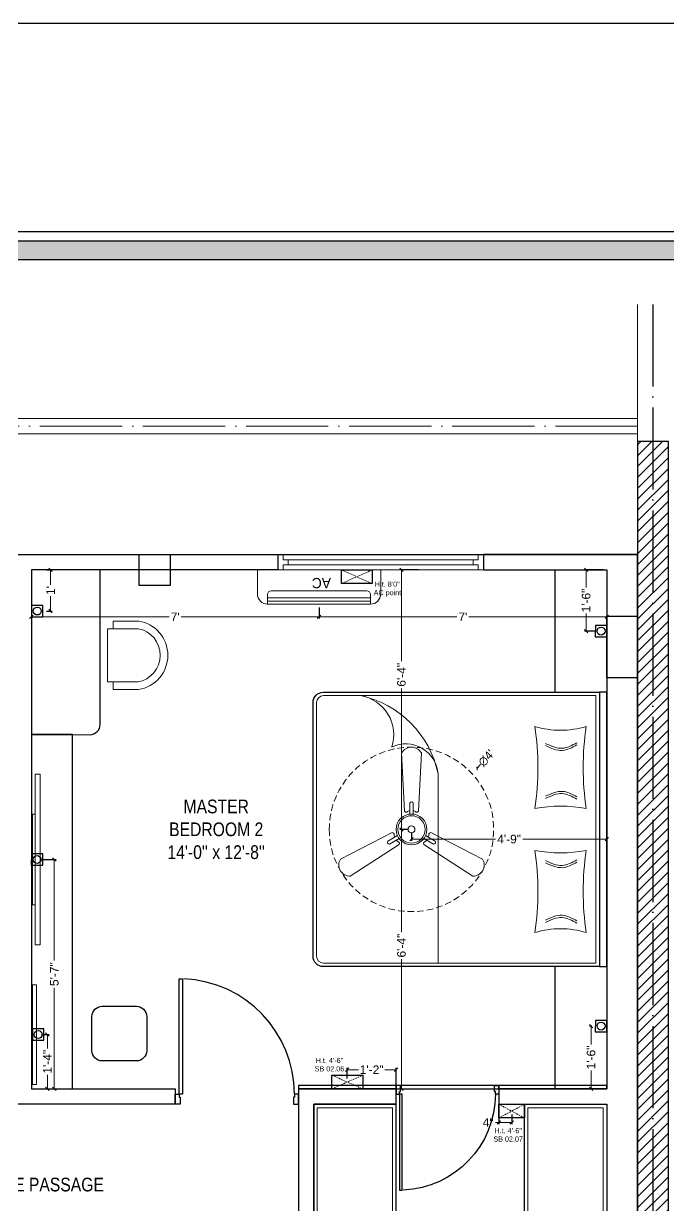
# Model space of a CAD drawing. Header units: millimetres. Extents: x 56222 to 3066687, y -650199 to -121287.
# Drawn here: x 149622.3 to 149810.6, y -179726.5 to -179381.5 of the extents above; entities that cross this region are included whole.
import ezdxf

# ---------------------------------------------------------------- set-up
doc = ezdxf.new("R2010")
doc.units = ezdxf.units.MM
doc.header["$MEASUREMENT"] = 0
doc.header["$PDMODE"] = 35
for name, pattern in [('ACAD_ISO02W100', [15, 12, -3]), ('ACAD_ISO04W100', [30, 24, -3, 0, -3]), ('DASHED', [0.75, 0.5, -0.25]), ('DASHED2', [0.375, 0.25, -0.125])]:
    doc.linetypes.add(name, pattern=pattern)
doc.layers.get('Defpoints').update_dxf_attribs({"color": 220})
doc.layers.add('AR DOOR', color=40, linetype='Continuous')
doc.layers.add('AR ELE-5', color=134, linetype='Continuous')
for name, color, linetype, lineweight in [('COLUMN', 1, 'Continuous', 30), ('dim05', 1, 'Continuous', 13), ('el', 7, 'Continuous', 20), ('ELEC-wires', 1, 'DASHED2', 13), ('Electrical', 84, 'Continuous', 30), ('ELEVATION ( SPIRAL STAIR )', 250, 'Continuous', 9), ('FIRST FLOOR ( TEXT )', 7, 'Continuous', 9), ('FURNITURE', 32, 'Continuous', 9), ('GROUND FLOOR', 7, 'Continuous', 9), ('GROUND FLOOR  ( HATCH )', 251, 'Continuous', 9), ('NAME PLATE', 7, 'Continuous', 25), ('SECOND FLOOR', 7, 'Continuous', 9), ('SECOND FLOOR  ( PLINE )', 251, 'Continuous', 30), ('SECOND FLOOR ( PLine )', 7, 'Continuous', 30), ('Text', 7, 'Continuous', 15), ('wall', 7, 'Continuous', 30), ('X_PLOT', 1, 'Continuous', 9), ('XX~SLAB ( BEAM )~ ( DIM )', 7, 'Continuous', 9), ('XX~STR BEAM', 5, 'ACAD_ISO02W100', 9)]:
    doc.layers.add(name, color=color, linetype=linetype, lineweight=lineweight)
doc.layers.add('XX~SLAB ( PLINE )', color=251, linetype='Continuous', plot=False)
doc.styles.add('Arial', font='arial.ttf')
doc.styles.add('century g', font='GOTHIC.TTF')
doc.styles.add('KATHA', font='swissc.ttf')
doc.styles.get("Standard").update_dxf_attribs({"font": 'arial.ttf', "height": 6})
doc.styles.add('TEXT', font='eurr____.ttf')
doc.dimstyles.new('Archana', dxfattribs={"dimtxt": 2, "dimasz": 0.75, "dimexe": 0.5, "dimexo": 0.5, "dimgap": 0, "dimtad": 0, "dimzin": 0, "dimdsep": 46, "dimlunit": 4, "dimtxsty": 'century g', "dimblk": 'OBLIQUE', "dimcen": 0, "dimdle": 1, "dimclrd": 256, "dimclre": 256, "dimclrt": 256, "dimadec": 0, "dimazin": 0, "dimtfac": 1, "dimtofl": 0, "dimtmove": 1, "dimatfit": 3, "dimfxl": 1, "dimfxlon": 1, "dimtolj": 1, "dimtzin": 0, "dimlwd": -1, "dimlwe": -1, "dimarcsym": 0})
doc.dimstyles.new('ISO-25', dxfattribs={"dimtxt": 2.5, "dimasz": 1, "dimexe": 0.5, "dimexo": 1, "dimtad": 0, "dimdec": 1, "dimlunit": 4, "dimtxsty": 'Standard', "dimblk": 'OBLIQUE', "dimcen": 2.5, "dimclrd": 1, "dimclre": 1, "dimclrt": 5, "dimadec": 0, "dimazin": 0, "dimtfac": 1, "dimtdec": 1, "dimtmove": 0, "dimatfit": 3, "dimfxl": 1, "dimlwd": -1, "dimarcsym": 0})

# ---------------------------------------------------------------- blocks, each defined once
blk = doc.blocks.new('LAYOUT FILE')
at = {"layer": 'NAME PLATE', "true_color": 0xd39e00}
h = blk.add_hatch(color=42, dxfattribs=at)
h.paths.add_polyline_path([(3346889.83, -513806.18), (3346889.83, -514260.7), (3347535.56, -514260.7), (3347535.56, -513806.18)])
h.paths.add_polyline_path([(3346894.36, -513810.71), (3347531.03, -513810.71), (3347531.03, -514256.17), (3346894.36, -514256.17)], flags=16)
at = {"layer": 'NAME PLATE', "color": 42, "true_color": 0xd39e00}
for points in [[(3346887.56, -513803.91), (3347537.83, -513803.91), (3347537.83, -514262.96), (3346887.56, -514262.96)], [(3346889.83, -513806.18), (3347535.56, -513806.18), (3347535.56, -514260.7), (3346889.83, -514260.7)], [(3346894.36, -513810.71), (3347531.03, -513810.71), (3347531.03, -514256.17), (3346894.36, -514256.17)]]:
    blk.add_lwpolyline(points, close=True, dxfattribs=at)
blk = doc.blocks.new('*U256')
for points in [[(-1160, 0), (-1120, 0), (-1120, 30), (-1110, 30), (-1110, 100), (-1160, 100)], [(0, 0), (0, -1120), (-30, -1120), (-30, 0)], [(40, 0), (0, 0), (0, 30), (-10, 30), (-10, 100), (40, 100)]]:
    blk.add_lwpolyline(points, close=True)
at = {"layer": 'AR ELE-5', "linetype": 'ByBlock', "ltscale": 15}
blk.add_arc((2, 1), 1122, 180.0347, 267.627, dxfattribs=at)
blk = doc.blocks.new('*U500')
for points in [[(-1160, 0), (-1120, 0), (-1120, 30), (-1110, 30), (-1110, 100), (-1160, 100)], [(0, 0), (0, -1120), (-30, -1120), (-30, 0)], [(40, 0), (0, 0), (0, 30), (-10, 30), (-10, 100), (40, 100)]]:
    blk.add_lwpolyline(points, close=True)
at = {"layer": 'AR ELE-5', "linetype": 'ByBlock', "ltscale": 15}
blk.add_arc((2, 1), 1122, 180.0347, 267.627, dxfattribs=at)
blk = doc.blocks.new('_Oblique')
at = {"layer": 'wall', "color": 0, "lineweight": -2}
blk.add_line((-0.5, -0.5), (0.5, 0.5), dxfattribs=at)
blk = doc.blocks.new('*D1122')
at = {"layer": 'Defpoints', "color": 0, "lineweight": 30, "transparency": 16777216}
for p in [(149788.02, -179674.18), (149789.27, -179674.18), (149777.54, -179692.51)]:
    blk.add_point(p, dxfattribs=at)
at = {"layer": 'dim05', "color": 1, "linetype": 'Continuous', "lineweight": -2, "transparency": 16777216}
for p, q in [((149788.27, -179674.18), (149787.52, -179674.18)), ((149778.54, -179692.51), (149788.52, -179692.51))]:
    blk.add_line(p, q, dxfattribs=at)
at = {"layer": 'dim05', "color": 1, "linetype": 'Continuous', "transparency": 16777216}
for p, q in [((149788.02, -179674.18), (149788.02, -179679.52)), ((149788.02, -179692.51), (149788.02, -179687.18))]:
    blk.add_line(p, q, dxfattribs=at)
at = {"layer": 'dim05', "color": 1, "transparency": 16777216}
for p, rotation in [((149788.02, -179674.18), 90), ((149788.02, -179692.51), 270)]:
    blk.add_blockref('_Oblique', p, dxfattribs=dict(at, rotation=rotation))
at = {"layer": 'dim05', "color": 5, "lineweight": 25, "transparency": 16777216, "insert": (149788.02, -179683.35), "char_height": 2.5, "attachment_point": 5, "rotation": 90, "style": 'Arial'}
blk.add_mtext('1\'-6"', dxfattribs=at)
blk = doc.blocks.new('fan')
at = {"layer": 'Electrical', "lineweight": 15, "ltscale": 20}
for p, q in [((3300835.29, -509900.78), (3300836.47, -509923.43)), ((3300841.81, -509923.43), (3300842.99, -509900.78)), ((3300838.47, -509924.57), (3300838.47, -509920.25)), ((3300839.81, -509920.28), (3300839.81, -509924.57)), ((3300831.66, -509931.77), (3300811.45, -509942.07)), ((3300829.93, -509935.08), (3300833.64, -509932.93)), ((3300844.64, -509932.93), (3300848.38, -509935.09)), ((3300866.83, -509942.07), (3300846.62, -509931.77)), ((3300815.3, -509948.74), (3300834.33, -509936.39)), ((3300834.31, -509934.09), (3300830.57, -509936.25)), ((3300843.95, -509936.39), (3300862.98, -509948.74)), ((3300847.68, -509936.23), (3300843.97, -509934.09))]:
    blk.add_line(p, q, dxfattribs=at)
at = {"layer": 'Electrical', "linetype": 'DASHED', "lineweight": 15, "ltscale": 5}
blk.add_circle((3300839.14, -509930.53), 32, dxfattribs=at)
at = {"layer": 'Electrical', "lineweight": 15, "ltscale": 20}
for centre, major_axis, start_param, end_param in [((3300839.14, -509902.94), (3.12, 3.12), -0.272136, 1.842967), ((3300839.13, -509920.5), (0.501, 0.501), -0.465536, 1.983618), ((3300839.14, -509930.53), (4.24, -4.24), 3.14161, 9.424795), ((3300837.1, -509923.08), (0.51, 0.51), 2.863014, 4.257784), ((3300839.14, -509926.42), (2.27, -2.27), 2.565057, 2.951308), ((3300839.14, -509926.42), (2.27, 2.27), 0.19032, 0.57657), ((3300841.18, -509923.08), (0.51, -0.51), 5.167028, 6.561799), ((3300839.14, -509930.53), (3.77, -3.77), 1.749190548672175e-05, 6.283202799085073), ((3300839.14, -509930.53), (0.943, 0.943), 1.570814, 7.853999), ((3300831.67, -509932.49), (0.51, -0.51), 0.978238, 2.373008), ((3300835.59, -509932.58), (2.27, -2.27), 3.855511, 4.241762), ((3300842.69, -509932.58), (2.27, 2.27), 5.183051, 5.569301), ((3300846.61, -509932.49), (0.51, -0.51), 2.339416, 3.734186), ((3300830.46, -509935.55), (0.501, -0.501), 3.199655, 5.648809), ((3300835.59, -509932.58), (2.27, -2.27), 4.659452, 5.045703), ((3300833.71, -509936.02), (0.51, 0.51), -1.325776, 0.068994), ((3300844.57, -509936.02), (0.51, -0.51), 3.072633, 4.467404), ((3300842.69, -509932.58), (2.27, 2.27), 4.37911, 4.765361), ((3300847.83, -509935.54), (0.501, 0.501), 3.723254, 6.172408), ((3300815.25, -509944.32), (3.12, -3.12), 3.393055, 5.508159), ((3300863.03, -509944.32), (3.12, -3.12), 5.48745, 7.602554)]:
    blk.add_ellipse(centre, major_axis=major_axis, ratio=1, start_param=start_param, end_param=end_param, dxfattribs=at)
blk = doc.blocks.new('*D1140')
at = {"layer": 'Defpoints', "color": 0, "lineweight": 30, "transparency": 16777216}
for p in [(149754.7, -179598.98), (149722.48, -179634.55)]:
    blk.add_point(p, dxfattribs=at)
at = {"layer": 'dim05', "transparency": 16777216}
blk.add_line((149755.71, -179597.86), (149754.7, -179598.98), dxfattribs=at)
at = {"layer": 'dim05', "transparency": 16777216, "xscale": 0.75, "yscale": 0.75, "zscale": 0.75, "rotation": 227.8301719994736}
blk.add_blockref('_Oblique', (149754.7, -179598.98), dxfattribs=at)
at = {"layer": 'dim05', "color": 5, "lineweight": 25, "transparency": 16777216, "insert": (149757.46, -179595.93), "char_height": 2.5, "attachment_point": 5, "rotation": 47.8302, "style": 'century g'}
blk.add_mtext("\\A1;∅4'", dxfattribs=at)
blk = doc.blocks.new('*D1143')
at = {"layer": 'Defpoints', "color": 0, "lineweight": 30, "transparency": 16777216}
for p in [(149735.59, -179616.76, -0.13), (149792.59, -179616.76, -0.13), (149792.59, -179619.6)]:
    blk.add_point(p, dxfattribs=at)
at = {"layer": 'dim05', "color": 1, "linetype": 'Continuous', "lineweight": -2, "transparency": 16777216}
for p, q in [((149735.59, -179617.76), (149735.59, -179620.1)), ((149792.59, -179617.76), (149792.59, -179620.1))]:
    blk.add_line(p, q, dxfattribs=at)
at = {"layer": 'dim05', "color": 1, "linetype": 'Continuous', "transparency": 16777216}
for p, q in [((149735.59, -179619.6), (149760.09, -179619.6)), ((149792.59, -179619.6), (149768.09, -179619.6))]:
    blk.add_line(p, q, dxfattribs=at)
at = {"layer": 'dim05', "color": 1, "transparency": 16777216, "rotation": 180}
blk.add_blockref('_Oblique', (149735.59, -179619.6), dxfattribs=at)
at = {"layer": 'dim05', "color": 1, "transparency": 16777216}
blk.add_blockref('_Oblique', (149792.59, -179619.6), dxfattribs=at)
at = {"layer": 'dim05', "color": 5, "lineweight": 25, "transparency": 16777216, "insert": (149764.09, -179619.6), "char_height": 2.5, "attachment_point": 5, "style": 'Arial'}
blk.add_mtext('4\'-9"', dxfattribs=at)
blk = doc.blocks.new('*D1175')
at = {"layer": 'Defpoints', "color": 0, "lineweight": 30, "transparency": 16777216}
for p in [(149626.58, -179676.66, -0.13), (149626.58, -179692.51, -0.13), (149629.26, -179692.51)]:
    blk.add_point(p, dxfattribs=at)
at = {"layer": 'dim05', "color": 1, "linetype": 'Continuous', "lineweight": -2, "transparency": 16777216}
for p, q in [((149627.58, -179676.66), (149629.76, -179676.66)), ((149627.58, -179692.51), (149629.76, -179692.51))]:
    blk.add_line(p, q, dxfattribs=at)
at = {"layer": 'dim05', "color": 1, "linetype": 'Continuous', "transparency": 16777216}
for p, q in [((149629.26, -179676.66), (149629.26, -179680.76)), ((149629.26, -179692.51), (149629.26, -179688.42))]:
    blk.add_line(p, q, dxfattribs=at)
at = {"layer": 'dim05', "color": 1, "transparency": 16777216}
for p, rotation in [((149629.26, -179676.66), 90), ((149629.26, -179692.51), 270)]:
    blk.add_blockref('_Oblique', p, dxfattribs=dict(at, rotation=rotation))
at = {"layer": 'dim05', "color": 5, "lineweight": 25, "transparency": 16777216, "insert": (149629.26, -179684.59), "char_height": 2.5, "attachment_point": 5, "rotation": 90, "style": 'Arial'}
blk.add_mtext('1\'-4"', dxfattribs=at)
blk = doc.blocks.new('*D1176')
at = {"layer": 'Defpoints', "color": 0, "lineweight": 30, "transparency": 16777216}
for p in [(149626.25, -179625.55, -0.13), (149627.58, -179692.51), (149631.29, -179692.51)]:
    blk.add_point(p, dxfattribs=at)
at = {"layer": 'dim05', "color": 1, "linetype": 'Continuous', "lineweight": -2, "transparency": 16777216}
for p, q in [((149627.25, -179625.55), (149631.79, -179625.55)), ((149628.58, -179692.51), (149631.79, -179692.51))]:
    blk.add_line(p, q, dxfattribs=at)
at = {"layer": 'dim05', "color": 1, "linetype": 'Continuous', "transparency": 16777216}
for p, q in [((149631.29, -179625.55), (149631.29, -179655.08)), ((149631.29, -179692.51), (149631.29, -179662.98))]:
    blk.add_line(p, q, dxfattribs=at)
at = {"layer": 'dim05', "color": 1, "transparency": 16777216}
for p, rotation in [((149631.29, -179625.55), 90), ((149631.29, -179692.51), 270)]:
    blk.add_blockref('_Oblique', p, dxfattribs=dict(at, rotation=rotation))
at = {"layer": 'dim05', "color": 5, "lineweight": 25, "transparency": 16777216, "insert": (149631.29, -179659.03), "char_height": 2.5, "attachment_point": 5, "rotation": 90, "style": 'Arial'}
blk.add_mtext('5\'-7"', dxfattribs=at)
blk = doc.blocks.new('*D1177')
at = {"layer": 'Defpoints', "color": 0, "lineweight": 30, "transparency": 16777216}
for p in [(149627.97, -179541.01, -0.13), (149630.2, -179541.01), (149627.97, -179553.01, -0.13)]:
    blk.add_point(p, dxfattribs=at)
at = {"layer": 'dim05', "color": 1, "linetype": 'Continuous', "lineweight": -2, "transparency": 16777216}
for p, q in [((149628.97, -179541.01), (149630.7, -179541.01)), ((149628.97, -179553.01), (149630.7, -179553.01))]:
    blk.add_line(p, q, dxfattribs=at)
at = {"layer": 'dim05', "color": 1, "linetype": 'Continuous', "transparency": 16777216}
for p, q in [((149630.2, -179541.01), (149630.2, -179545.35)), ((149630.2, -179553.01), (149630.2, -179548.67))]:
    blk.add_line(p, q, dxfattribs=at)
at = {"layer": 'dim05', "color": 1, "transparency": 16777216}
for p, rotation in [((149630.2, -179541.01), 90), ((149630.2, -179553.01), 270)]:
    blk.add_blockref('_Oblique', p, dxfattribs=dict(at, rotation=rotation))
at = {"layer": 'dim05', "color": 5, "lineweight": 25, "transparency": 16777216, "insert": (149630.2, -179547.01), "char_height": 2.5, "attachment_point": 5, "rotation": 90, "style": 'Arial'}
blk.add_mtext("1'", dxfattribs=at)
blk = doc.blocks.new('*D1178')
at = {"layer": 'Defpoints', "color": 0, "lineweight": 30, "transparency": 16777216}
for p in [(149732.65, -179616.76), (149735.59, -179616.76, -0.13), (149731.09, -179692.51, -0.13)]:
    blk.add_point(p, dxfattribs=at)
at = {"layer": 'dim05', "color": 1, "linetype": 'Continuous', "lineweight": -2, "transparency": 16777216}
for p, q in [((149734.59, -179616.76), (149732.15, -179616.76)), ((149732.09, -179692.51), (149733.15, -179692.51))]:
    blk.add_line(p, q, dxfattribs=at)
at = {"layer": 'dim05', "color": 1, "linetype": 'Continuous', "transparency": 16777216}
for p, q in [((149732.65, -179616.76), (149732.65, -179646.73)), ((149732.65, -179692.51), (149732.65, -179654.64))]:
    blk.add_line(p, q, dxfattribs=at)
at = {"layer": 'dim05', "color": 1, "transparency": 16777216}
for p, rotation in [((149732.65, -179616.76), 90), ((149732.65, -179692.51), 270)]:
    blk.add_blockref('_Oblique', p, dxfattribs=dict(at, rotation=rotation))
at = {"layer": 'dim05', "color": 5, "lineweight": 25, "transparency": 16777216, "insert": (149732.65, -179650.68), "char_height": 2.5, "attachment_point": 5, "rotation": 90, "style": 'Arial'}
blk.add_mtext('6\'-4"', dxfattribs=at)
blk = doc.blocks.new('*D1179')
at = {"layer": 'Defpoints', "color": 0, "lineweight": 30, "transparency": 16777216}
for p in [(149732.65, -179541.01), (149738.59, -179541.01, -0.13), (149735.59, -179616.76, -0.13)]:
    blk.add_point(p, dxfattribs=at)
at = {"layer": 'dim05', "color": 1, "linetype": 'Continuous', "lineweight": -2, "transparency": 16777216}
for p, q in [((149737.59, -179541.01), (149732.15, -179541.01)), ((149734.59, -179616.76), (149732.15, -179616.76))]:
    blk.add_line(p, q, dxfattribs=at)
at = {"layer": 'dim05', "color": 1, "linetype": 'Continuous', "transparency": 16777216}
for p, q in [((149732.65, -179541.01), (149732.65, -179567.67)), ((149732.65, -179616.76), (149732.65, -179575.58))]:
    blk.add_line(p, q, dxfattribs=at)
at = {"layer": 'dim05', "color": 1, "transparency": 16777216}
for p, rotation in [((149732.65, -179541.01), 90), ((149732.65, -179616.76), 270)]:
    blk.add_blockref('_Oblique', p, dxfattribs=dict(at, rotation=rotation))
at = {"layer": 'dim05', "color": 5, "lineweight": 25, "transparency": 16777216, "insert": (149732.65, -179571.62), "char_height": 2.5, "attachment_point": 5, "rotation": 90, "style": 'Arial'}
blk.add_mtext('6\'-4"', dxfattribs=at)
blk = doc.blocks.new('6616')
at = {"color": 242, "linetype": 'DASHED', "true_color": 0xcd2027}
for p, q in [((386784.79, -36915.77), (386775.78, -36911.78)), ((386784.79, -36911.78), (386775.78, -36915.77))]:
    blk.add_line(p, q, dxfattribs=at)
at = {"layer": 'ELEC-wires', "color": 5, "linetype": 'ByBlock', "lineweight": 30, "ltscale": 4}
blk.add_lwpolyline([(386775.78, -36911.78), (386784.79, -36911.78), (386784.79, -36915.77), (386775.78, -36915.77)], close=True, dxfattribs=at)
blk = doc.blocks.new('*D1186')
at = {"layer": 'Defpoints', "color": 0, "lineweight": 30, "transparency": 16777216}
for p in [(149731.09, -179686.91), (149716.84, -179690.52, -0.13), (149731.09, -179692.51, -0.13)]:
    blk.add_point(p, dxfattribs=at)
at = {"layer": 'dim05', "color": 1, "linetype": 'Continuous', "lineweight": -2, "transparency": 16777216}
for p, q in [((149716.84, -179689.52), (149716.84, -179686.41)), ((149731.09, -179691.51), (149731.09, -179686.41))]:
    blk.add_line(p, q, dxfattribs=at)
at = {"layer": 'dim05', "color": 1, "linetype": 'Continuous', "transparency": 16777216}
for p, q in [((149716.84, -179686.91), (149720.13, -179686.91)), ((149731.09, -179686.91), (149727.79, -179686.91))]:
    blk.add_line(p, q, dxfattribs=at)
at = {"layer": 'dim05', "color": 1, "transparency": 16777216, "rotation": 180}
blk.add_blockref('_Oblique', (149716.84, -179686.91), dxfattribs=at)
at = {"layer": 'dim05', "color": 1, "transparency": 16777216}
blk.add_blockref('_Oblique', (149731.09, -179686.91), dxfattribs=at)
at = {"layer": 'dim05', "color": 5, "lineweight": 25, "transparency": 16777216, "insert": (149723.96, -179686.91), "char_height": 2.5, "attachment_point": 5, "style": 'Arial'}
blk.add_mtext('1\'-2"', dxfattribs=at)
blk = doc.blocks.new('*D1187')
at = {"layer": 'Defpoints', "color": 0, "lineweight": 30, "transparency": 16777216}
for p in [(149786.59, -179541.01), (149792.59, -179541.01, -0.13), (149790.93, -179558.86, -0.13)]:
    blk.add_point(p, dxfattribs=at)
at = {"layer": 'dim05', "color": 1, "linetype": 'Continuous', "lineweight": -2, "transparency": 16777216}
for p, q in [((149791.59, -179541.01), (149786.09, -179541.01)), ((149789.93, -179558.86), (149786.09, -179558.86))]:
    blk.add_line(p, q, dxfattribs=at)
at = {"layer": 'dim05', "color": 1, "linetype": 'Continuous', "transparency": 16777216}
for p, q in [((149786.59, -179541.01), (149786.59, -179546.11)), ((149786.59, -179558.86), (149786.59, -179553.77))]:
    blk.add_line(p, q, dxfattribs=at)
at = {"layer": 'dim05', "color": 1, "transparency": 16777216}
for p, rotation in [((149786.59, -179541.01), 90), ((149786.59, -179558.86), 270)]:
    blk.add_blockref('_Oblique', p, dxfattribs=dict(at, rotation=rotation))
at = {"layer": 'dim05', "color": 5, "lineweight": 25, "transparency": 16777216, "insert": (149786.59, -179549.94), "char_height": 2.5, "attachment_point": 5, "rotation": 90, "style": 'Arial'}
blk.add_mtext('1\'-6"', dxfattribs=at)
blk = doc.blocks.new('*D1190')
at = {"layer": 'Defpoints', "color": 0, "lineweight": 30, "transparency": 16777216}
for p in [(149761.09, -179696.06, -0.13), (149764.84, -179699.01, -0.13), (149761.09, -179702.32)]:
    blk.add_point(p, dxfattribs=at)
at = {"layer": 'dim05', "color": 1, "linetype": 'Continuous', "lineweight": -2, "transparency": 16777216}
for p, q in [((149761.09, -179697.06), (149761.09, -179702.82)), ((149764.84, -179700.01), (149764.84, -179702.82))]:
    blk.add_line(p, q, dxfattribs=at)
at = {"layer": 'dim05', "color": 1, "linetype": 'Continuous', "transparency": 16777216}
for p, q in [((149761.09, -179702.32), (149760.09, -179702.32)), ((149764.84, -179702.32), (149761.09, -179702.32))]:
    blk.add_line(p, q, dxfattribs=at)
at = {"layer": 'dim05', "color": 1, "transparency": 16777216, "rotation": 180}
blk.add_blockref('_Oblique', (149761.09, -179702.32), dxfattribs=at)
at = {"layer": 'dim05', "color": 1, "transparency": 16777216}
blk.add_blockref('_Oblique', (149764.84, -179702.32), dxfattribs=at)
at = {"layer": 'dim05', "color": 5, "lineweight": 25, "transparency": 16777216, "insert": (149757.98, -179702.32), "char_height": 2.5, "attachment_point": 5, "style": 'Arial'}
blk.add_mtext('4"', dxfattribs=at)
blk = doc.blocks.new('ac paln')
at = {"layer": 'Electrical', "lineweight": 15}
for p, q in [((389238.69, -37646.36), (389238.69, -37610.34)), ((389238.69, -37610.34), (389245.67, -37610.34)), ((389245.81, -37613.35), (389248.68, -37613.35)), ((389246.82, -37643.35), (389246.82, -37613.35)), ((389247.82, -37643.35), (389247.82, -37613.35)), ((389248.68, -37613.35), (389248.68, -37643.35)), ((389248.68, -37643.35), (389248.68, -37613.35)), ((389244.81, -37642.35), (389244.81, -37614.35)), ((389245.81, -37643.35), (389248.68, -37643.35)), ((389248.68, -37643.35), (389248.68, -37643.35)), ((389245.67, -37646.36), (389238.69, -37646.36))]:
    blk.add_line(p, q, dxfattribs=at)
for centre, start, end in [((389245.67, -37613.35), 0, 90), ((389245.67, -37643.35), 270, 0)]:
    blk.add_arc(centre, 3.01, start, end, dxfattribs=at)
at = {"layer": 'Electrical', "lineweight": 15, "extrusion": (0, 0, -1)}
for centre, start_param, end_param in [((389245.81, -37614.35), -0.785398, 0.785398), ((389245.81, -37642.35), 3.926991, 5.497787)]:
    blk.add_ellipse(centre, major_axis=(-0.71, 0.71), ratio=1, start_param=start_param, end_param=end_param, dxfattribs=at)
at = {"layer": 'Text', "style": 'TEXT'}
blk.add_text('AC', height=3, rotation=270, dxfattribs=at).set_placement((389241.02, -37624.87))
blk = doc.blocks.new('*D1197')
at = {"layer": 'Defpoints', "color": 0, "lineweight": 30, "transparency": 16777216}
for p in [(149624.59, -179550.14, -0.13), (149708.59, -179551.01, -0.13), (149708.59, -179554.69)]:
    blk.add_point(p, dxfattribs=at)
at = {"layer": 'dim05', "color": 1, "linetype": 'Continuous', "lineweight": -2, "transparency": 16777216}
for p, q in [((149624.59, -179551.14), (149624.59, -179555.19)), ((149708.59, -179552.01), (149708.59, -179555.19))]:
    blk.add_line(p, q, dxfattribs=at)
at = {"layer": 'dim05', "color": 1, "linetype": 'Continuous', "transparency": 16777216}
for p, q in [((149624.59, -179554.69), (149664.82, -179554.69)), ((149708.59, -179554.69), (149668.35, -179554.69))]:
    blk.add_line(p, q, dxfattribs=at)
at = {"layer": 'dim05', "color": 1, "transparency": 16777216, "rotation": 180}
blk.add_blockref('_Oblique', (149624.59, -179554.69), dxfattribs=at)
at = {"layer": 'dim05', "color": 1, "transparency": 16777216}
blk.add_blockref('_Oblique', (149708.59, -179554.69), dxfattribs=at)
at = {"layer": 'dim05', "color": 5, "lineweight": 25, "transparency": 16777216, "insert": (149666.59, -179554.69), "char_height": 2.5, "attachment_point": 5, "style": 'Arial'}
blk.add_mtext("7'", dxfattribs=at)
blk = doc.blocks.new('*D1198')
at = {"layer": 'Defpoints', "color": 0, "lineweight": 30, "transparency": 16777216}
for p in [(149708.59, -179551.01, -0.13), (149792.59, -179551.01, -0.13), (149792.59, -179554.69)]:
    blk.add_point(p, dxfattribs=at)
at = {"layer": 'dim05', "color": 1, "linetype": 'Continuous', "lineweight": -2, "transparency": 16777216}
for p, q in [((149708.59, -179552.01), (149708.59, -179555.19)), ((149792.59, -179552.01), (149792.59, -179555.19))]:
    blk.add_line(p, q, dxfattribs=at)
at = {"layer": 'dim05', "color": 1, "linetype": 'Continuous', "transparency": 16777216}
for p, q in [((149708.59, -179554.69), (149748.82, -179554.69)), ((149792.59, -179554.69), (149752.35, -179554.69))]:
    blk.add_line(p, q, dxfattribs=at)
at = {"layer": 'dim05', "color": 1, "transparency": 16777216, "rotation": 180}
blk.add_blockref('_Oblique', (149708.59, -179554.69), dxfattribs=at)
at = {"layer": 'dim05', "color": 1, "transparency": 16777216}
blk.add_blockref('_Oblique', (149792.59, -179554.69), dxfattribs=at)
at = {"layer": 'dim05', "color": 5, "lineweight": 25, "transparency": 16777216, "insert": (149750.59, -179554.69), "char_height": 2.5, "attachment_point": 5, "style": 'Arial'}
blk.add_mtext("7'", dxfattribs=at)

msp = doc.modelspace()

# ---------------------------------------------------------------- hatches: boundary and pattern name
at = {"layer": 'GROUND FLOOR  ( HATCH )'}
h = msp.add_hatch(dxfattribs=at)
h.set_pattern_fill('ANSI31', color=6, scale=18, style=0)
h.set_pattern_definition([(45, (33269.9032, -17227.8387), (-1.590990258, 1.590990258), [])])
h.paths.add_polyline_path([(149810.5891, -179503.5131), (149801.5891, -179503.5131), (149801.5891, -179847.0131), (149810.5891, -179847.0131)])

# ---------------------------------------------------------------- linework, layer by layer
at = {"lineweight": 9, "elevation": -0.1256}
for points in [[(149627.1734, -179600.6321), (149625.7267, -179600.6321), (149625.7267, -179650.4677), (149627.1734, -179650.4677)], [(149625.7267, -179612.3314), (149624.9608, -179612.3314), (149624.9608, -179638.7683), (149625.7267, -179638.7683)]]:
    msp.add_lwpolyline(points, close=True, dxfattribs=at)
at = {"layer": 'COLUMN', "elevation": -0.1256}
for points in [[(149656.0891, -179536.5131), (149665.0891, -179536.5131), (149665.0891, -179545.5131), (149656.0891, -179545.5131)], [(149792.5891, -179554.5131), (149801.5891, -179554.5131), (149801.5891, -179572.5131), (149792.5891, -179572.5131)]]:
    msp.add_lwpolyline(points, close=True, dxfattribs=at)
at = {"layer": 'ELEVATION ( SPIRAL STAIR )', "color": 5, "elevation": -0.1256}
msp.add_lwpolyline([(149624.9156, -179691.211), (149626.0722, -179691.211), (149626.0722, -179662.1121), (149624.9156, -179662.1121)], close=True, dxfattribs=at)
at = {"layer": 'FURNITURE', "lineweight": 30}
for p, q in [((149777.5355, -179576.7154, -0.1256), (149777.5355, -179541.0131, -0.1256)), ((149777.5355, -179692.5131, -0.1256), (149777.5355, -179656.8108, -0.1256)), ((149731.0891, -179692.5131, -0.1256), (149731.0891, -179691.5514, -0.1256)), ((149761.0891, -179692.5131, -0.1256), (149761.0891, -179691.5514, -0.1256))]:
    msp.add_line(p, q, dxfattribs=at)
at = {"layer": 'FURNITURE'}
for p, q in [((149648.5103, -179558.1752, -0.1256), (149646.8249, -179558.1666, -0.1256)), ((149651.6829, -179558.1666, -0.1256), (149655.5905, -179558.1666, -0.1256)), ((149743.3527, -179655.8108, -0.1256), (149743.3527, -179600.5224, -0.1256))]:
    msp.add_line(p, q, dxfattribs=at)
at = {"layer": 'FURNITURE', "lineweight": 30, "elevation": -0.1256}
msp.add_lwpolyline([(149641.6829, -179589.1037, 0.41421356), (149644.6829, -179586.1037), (149644.6829, -179541.0181), (149624.5891, -179541.0082), (149624.5891, -179589.0938), (149641.6829, -179589.1037)], format="xyb", dxfattribs=at)
at = {"layer": 'FURNITURE', "elevation": -0.1256, "flags": 128}
for points in [[(149648.5103, -179573.7088), (149648.5103, -179575.9334), (149655.8924, -179575.9334, 0.85361338), (149655.9438, -179555.9334), (149648.5103, -179555.9334), (149648.5103, -179558.1579)], [(149650.7325, -179573.7088), (149648.5103, -179573.7088), (149655.709, -179573.7111, 0.83575836), (149655.7544, -179558.1556), (149650.7325, -179558.1556), (149648.5103, -179558.1556)]]:
    msp.add_lwpolyline(points, format="xyb", dxfattribs=at)
at = {"layer": 'FURNITURE', "elevation": -0.1256}
msp.add_lwpolyline([(149646.8249, -179558.1666), (149646.8249, -179573.7174), (149648.5103, -179573.7088)], dxfattribs=at)
at = {"layer": 'FURNITURE', "lineweight": 30, "elevation": -0.1256}
for points in [[(149706.8486, -179653.8108), (149706.8486, -179579.7154, -0.41421356), (149709.8486, -179576.7154), (149790.4366, -179576.7154), (149790.4366, -179656.8108), (149709.8486, -179656.8108, -0.41421356)], [(149645.295, -179668.408), (149655.2632, -179668.408, -0.41421356), (149658.2632, -179671.408), (149658.2632, -179681.3641, -0.41421356), (149655.2632, -179684.3641), (149645.295, -179684.3641, -0.41421356), (149642.295, -179681.3641), (149642.295, -179671.408, -0.41421356)]]:
    msp.add_lwpolyline(points, format="xyb", close=True, dxfattribs=at)
for points in [[(149790.4366, -179656.8108), (149792.5891, -179656.8108), (149792.5891, -179576.7154), (149790.4366, -179576.7154)], [(149636.636, -179589.0987), (149624.5891, -179589.0987), (149624.5891, -179692.5131), (149636.636, -179692.5131)], [(149702.5891, -179692.5131), (149792.5891, -179692.5131), (149792.5891, -179691.5514), (149702.5891, -179691.5514)], [(149768.5892, -179697.0131), (149792.5892, -179697.0131), (149792.5892, -179744.5131), (149768.5892, -179744.5131)]]:
    msp.add_lwpolyline(points, close=True, dxfattribs=at)
at = {"layer": 'FURNITURE'}
for points, elevation in [([(149707.8486, -179653.8108), (149707.8486, -179579.7154, -0.41421356), (149709.8486, -179577.7154), (149789.4366, -179577.7154), (149789.4366, -179655.8108), (149709.8486, -179655.8108, -0.41421356)], -0.1256), ([(149729.8314, -179592.7264, -0.52796512), (149743.3527, -179600.5224, 0.29648943), (149720.71, -179577.7154, -0.4593765), (149729.8314, -179592.7264)], -0.1256), ([(149771.6157, -179610.7064, -0.10058607), (149786.6157, -179610.7064, -0.07572579), (149786.6157, -179586.7064, -0.14896716), (149771.6157, -179586.7064, -0.0741156)], -0.131), ([(149771.6157, -179622.8829, 0.10058607), (149786.6157, -179622.8829, 0.07572579), (149786.6157, -179646.8829, 0.14896716), (149771.6157, -179646.8829, 0.0741156)], -0.131)]:
    msp.add_lwpolyline(points, format="xyb", close=True, dxfattribs=dict(at, elevation=elevation))
at = {"layer": 'FURNITURE', "lineweight": 30, "elevation": -0.1256}
msp.add_lwpolyline([(149707.0892, -179697.0131), (149707.0892, -179744.5131), (149731.0892, -179744.5131), (149731.0892, -179697.0131), (149707.0892, -179697.0131)], dxfattribs=at)
at = {"layer": 'FURNITURE', "elevation": -0.1256}
for points in [[(149708.0892, -179698.0131), (149708.0892, -179743.5131), (149730.0892, -179743.5131), (149730.0892, -179698.0131)], [(149791.5892, -179698.0131), (149791.5892, -179743.5131), (149769.5892, -179743.5131), (149769.5892, -179698.0131)]]:
    msp.add_lwpolyline(points, close=True, dxfattribs=at)
at = {"layer": 'FURNITURE'}
for points in [[(149783.8773, -179591.4482, -0.131), (149782.4603, -179592.2202, -0.131), (149779.4666, -179593.851, -0.131), (149776.3499, -179592.4104, -0.131), (149774.7085, -179591.6516, -0.131)], [(149783.8773, -179592.0929, -0.131), (149782.4603, -179592.8649, -0.131), (149779.4666, -179594.4958, -0.131), (149776.3499, -179593.0551, -0.131), (149774.7085, -179592.2964, -0.131)], [(149783.8773, -179607.284, -0.131), (149782.4603, -179606.512, -0.131), (149779.4666, -179604.8812, -0.131), (149776.3499, -179606.3218, -0.131), (149774.7085, -179607.0805, -0.131)], [(149783.8773, -179607.9288, -0.131), (149782.4603, -179607.1568, -0.131), (149779.4666, -179605.5259, -0.131), (149776.3499, -179606.9666, -0.131), (149774.7085, -179607.7253, -0.131)], [(149783.8773, -179625.6605, -0.131), (149782.4603, -179626.4325, -0.131), (149779.4666, -179628.0634, -0.131), (149776.3499, -179626.6227, -0.131), (149774.7085, -179625.864, -0.131)], [(149783.8773, -179626.3053, -0.131), (149782.4603, -179627.0773, -0.131), (149779.4666, -179628.7081, -0.131), (149776.3499, -179627.2675, -0.131), (149774.7085, -179626.5088, -0.131)], [(149783.8773, -179643.4604, -0.131), (149782.4603, -179642.6885, -0.131), (149779.4666, -179641.0576, -0.131), (149776.3499, -179642.4983, -0.131), (149774.7085, -179643.257, -0.131)], [(149783.8773, -179644.1052, -0.131), (149782.4603, -179643.3332, -0.131), (149779.4666, -179641.7024, -0.131), (149776.3499, -179643.143, -0.131), (149774.7085, -179643.9017, -0.131)]]:
    msp.add_open_spline(points, degree=3, knots=[0, 0, 0, 0, 4.57791705, 9.67113696, 9.67113696, 9.67113696, 9.67113696], dxfattribs=at)
at = {"layer": 'GROUND FLOOR'}
for p, q in [((149801.5891, -179463.4643, -0.1256), (149801.5891, -179984.3971, -0.1256)), ((149801.5891, -179463.4643, -0.1256), (149801.5891, -179560.5131, -0.1256)), ((149301.3391, -179496.7631, -0.1256), (149801.5891, -179496.7631, -0.1256)), ((149305.8391, -179501.2631, -0.1256), (149801.5891, -179501.2631, -0.1256))]:
    msp.add_line(p, q, dxfattribs=at)
at = {"layer": 'GROUND FLOOR', "color": 1, "linetype": 'ACAD_ISO04W100'}
msp.add_line((149806.0891, -179463.4643, -0.1256), (149806.0891, -179847.0131, -0.1256), dxfattribs=at)
at = {"layer": 'GROUND FLOOR', "color": 1, "linetype": 'ACAD_ISO04W100', "elevation": -0.1256}
msp.add_lwpolyline([(149801.5891, -179499.0131), (149303.5891, -179499.0131), (149303.5891, -179961.5131), (149801.5891, -179961.5131)], dxfattribs=at)
at = {"layer": 'GROUND FLOOR', "color": 6, "lineweight": 30, "elevation": -0.1256}
msp.add_lwpolyline([(149810.5891, -179503.5131), (149801.5891, -179503.5131), (149801.5891, -179847.0131), (149810.5891, -179847.0131)], close=True, dxfattribs=at)
at = {"layer": 'SECOND FLOOR'}
for p, q in [((149401.0891, -179536.5131, -0.1256), (149801.5891, -179536.5131, -0.1256)), ((149696.5884, -179536.5131, -0.1256), (149696.5884, -179541.0131, -0.1256)), ((149756.5891, -179536.5131, -0.1256), (149756.5891, -179541.0131, -0.1256)), ((149624.5891, -179541.0131, -0.1256), (149792.5891, -179541.0131, -0.1256)), ((149624.5891, -179692.5131, -0.1256), (149624.5891, -179541.0131, -0.1256)), ((149792.5891, -179541.0131, -0.1256), (149792.5891, -179692.5131, -0.1256)), ((149702.5891, -179692.5131, -0.1256), (149731.0891, -179692.5131, -0.1256)), ((149702.5891, -179697.0131, -0.1256), (149702.5891, -179692.5131, -0.1256)), ((149731.0891, -179692.5131, -0.1256), (149731.0891, -179697.0131, -0.1256)), ((149761.0891, -179692.5131, -0.1256), (149792.5891, -179692.5131, -0.1256)), ((149761.0891, -179692.5131, -0.1256), (149761.0891, -179697.0131, -0.1256)), ((149620.0891, -179697.0131, -0.1256), (149624.5891, -179697.0131, -0.1256)), ((149702.5891, -179697.0131, -0.1256), (149702.5891, -179847.0131, -0.1256)), ((149702.5891, -179697.0131, -0.1256), (149702.5891, -179697.0131, -0.1256)), ((149707.0891, -179697.0131, -0.1256), (149707.0891, -179847.0131, -0.1256)), ((149792.5891, -179697.0131, -0.1256), (149792.5891, -179824.5131, -0.1256))]:
    msp.add_line(p, q, dxfattribs=at)
at = {"layer": 'SECOND FLOOR', "elevation": -0.1256}
msp.add_lwpolyline([(149756.5891, -179536.5131), (149755.0891, -179536.5131), (149755.0891, -179538.0131), (149753.5891, -179538.0131), (149753.5891, -179539.5131), (149699.5884, -179539.5131), (149699.5884, -179538.0131), (149698.0884, -179538.0131), (149698.0884, -179536.5131), (149696.5884, -179536.5131), (149696.5884, -179541.0131), (149698.0884, -179541.0131), (149698.0884, -179539.5131), (149699.5884, -179539.5131), (149699.5884, -179538.0131), (149753.5891, -179538.0131), (149753.5891, -179539.5131), (149755.0891, -179539.5131), (149755.0891, -179541.0131), (149756.5891, -179541.0131), (149756.5891, -179536.5131), (149696.5884, -179536.5131), (149696.5884, -179541.0131), (149756.5891, -179541.0131)], close=True, dxfattribs=at)
at = {"layer": 'SECOND FLOOR  ( PLINE )', "elevation": -0.1256}
for points in [[(149620.0891, -179697.0131), (149600.5891, -179697.0131), (149600.5891, -179692.5131), (149620.0891, -179692.5131), (149620.0891, -179541.0131), (149551.0891, -179541.0131), (149551.0891, -179536.5131), (149696.5884, -179536.5131), (149696.5884, -179541.0131), (149624.5891, -179541.0131), (149624.5891, -179692.5131), (149666.5891, -179692.5131), (149666.5891, -179697.0131), (149624.5891, -179697.0131)], [(149801.5891, -179536.5131), (149756.5891, -179536.5131), (149756.5891, -179541.0131), (149792.5891, -179541.0131), (149792.5891, -179692.5131), (149761.0891, -179692.5131), (149761.0891, -179697.0131), (149792.5891, -179697.0131), (149792.5891, -179824.5131), (149759.5841, -179824.5131), (149759.5841, -179829.0131), (149792.5891, -179829.0131), (149792.5891, -179847.0131), (149801.5891, -179847.0131)]]:
    msp.add_lwpolyline(points, close=True, dxfattribs=at)
at = {"layer": 'SECOND FLOOR ( PLine )', "elevation": -0.1256}
msp.add_lwpolyline([(149702.5891, -179847.0131), (149702.5891, -179847.0131), (149707.0891, -179847.0131), (149707.0891, -179829.0131), (149735.5841, -179829.0131), (149735.5841, -179824.5131), (149707.0891, -179824.5131), (149707.0891, -179697.0131), (149731.0891, -179697.0131), (149731.0891, -179692.5131), (149702.5891, -179692.5131), (149702.5891, -179697.0131), (149702.5891, -179697.0131), (149702.5891, -179838.0131)], dxfattribs=at)
at = {"layer": 'X_PLOT', "linetype": 'ACAD_ISO04W100', "lineweight": 30}
msp.add_line((149806.0891, -179463.4643, -0.1256), (149806.0891, -179959.2631, -0.1256), dxfattribs=at)
at = {"layer": 'XX~SLAB ( BEAM )~ ( DIM )'}
msp.add_line((149792.5891, -179541.0131, -0.1256), (149792.5891, -179549.0131, -0.1256), dxfattribs=at)
at = {"layer": 'XX~SLAB ( BEAM )~ ( DIM )', "color": 242, "linetype": 'DASHED', "true_color": 0xcd2027}
for p, q in [((149768.5892, -179701.0131, -0.1256), (149761.0891, -179697.0131, -0.1256)), ((149768.5892, -179697.0131, -0.1256), (149761.0891, -179701.0131, -0.1256))]:
    msp.add_line(p, q, dxfattribs=at)
at = {"layer": 'XX~SLAB ( BEAM )~ ( DIM )', "color": 3, "lineweight": 30}
msp.add_lwpolyline([(150043.8659, -179381.5104), (147260.9808, -179381.5104), (147260.9808, -180034.5679), (150043.8659, -180034.5679)], close=True, dxfattribs=at)
at = {"layer": 'XX~SLAB ( BEAM )~ ( DIM )', "color": 6, "lineweight": 30, "elevation": -0.1256}
for points in [[(149624.6423, -179554.6633), (149627.961, -179554.6633), (149627.9782, -179551.3531), (149624.6595, -179551.3531)], [(149789.2618, -179560.5193), (149792.5806, -179560.5193), (149792.5977, -179557.2092), (149789.279, -179557.2092)], [(149624.5806, -179627.205), (149627.8993, -179627.205), (149627.9165, -179623.8948), (149624.5977, -179623.8948)], [(149789.2618, -179675.8362), (149792.5806, -179675.8362), (149792.5977, -179672.5261), (149789.279, -179672.5261)], [(149624.9071, -179678.3166), (149628.2258, -179678.3166), (149628.243, -179675.0064), (149624.9242, -179675.0064)]]:
    msp.add_lwpolyline(points, close=True, dxfattribs=at)
at = {"layer": 'XX~SLAB ( BEAM )~ ( DIM )', "color": 6, "lineweight": 30}
for centre in [(149626.3146, -179553.0082, -0.1256), (149790.9341, -179558.8643, -0.1256), (149626.2528, -179625.5499, -0.1256), (149790.9341, -179674.1811, -0.1256), (149626.5793, -179676.6615, -0.1256)]:
    msp.add_circle(centre, 1.1551, dxfattribs=at)
at = {"layer": 'XX~SLAB ( PLINE )', "elevation": -0.1256}
msp.add_lwpolyline([(149396.5891, -179536.5131), (149801.5892, -179536.5131), (149801.5892, -179847.0131), (149792.5891, -179847.0131), (149772.7845, -179847.0131), (149732.4474, -179847.0131), (149707.0891, -179847.0131), (149560.0891, -179847.0131), (149486.8456, -179847.0131), (149396.5891, -179847.0131)], close=True, dxfattribs=at)
at = {"layer": 'XX~STR BEAM', "lineweight": 30, "elevation": -0.1256}
msp.add_lwpolyline([(149768.5892, -179697.0131), (149768.5892, -179701.0131), (149761.0891, -179701.0131), (149761.0891, -179697.0131)], close=True, dxfattribs=at)

# ---------------------------------------------------------------- block references
at = {"layer": 'AR DOOR', "linetype": 'ByBlock', "lineweight": -2, "extrusion": (0, 0, -1), "xscale": -0.02999999999996949, "yscale": 0.02999999999996949, "zscale": -0.02999999999996949, "rotation": 180}
msp.add_blockref('*U256', (-149667.7891, -179694.0131, 0.1256), dxfattribs=at)
at = {"layer": 'AR DOOR', "linetype": 'ByBlock', "lineweight": -2, "extrusion": (0, 0, -1), "xscale": 0.02500000000004618, "yscale": 0.02500000000004618, "zscale": -0.02500000000004618}
msp.add_blockref('*U500', (-149732.0891, -179694.0514, 0.1256), dxfattribs=at)
at = {"layer": 'dim05', "color": 1, "lineweight": 35, "xscale": -0.7500069902881101, "yscale": 0.7500069902881101, "zscale": 0.7500069902881101}
msp.add_blockref('fan', (2625388.0182, 202834.6977, -0.1256), dxfattribs=at)
at = {"layer": 'el', "color": 18, "true_color": 0x000000, "rotation": 270}
msp.add_blockref('ac paln', (187336.9391, 209697.6748, -0.1256), dxfattribs=at)
at = {"layer": 'el', "color": 1}
msp.add_blockref('6616', (-237060.678, -142629.2294, -0.1256), dxfattribs=at)
at = {"layer": 'el', "color": 1, "rotation": 180}
msp.add_blockref('6616', (536497.1264, -216604.2969, -0.1256), dxfattribs=at)
at = {"layer": 'NAME PLATE', "lineweight": 0, "xscale": 1.209046105522275, "yscale": 1.209046105522275, "zscale": 1.209046105522275}
msp.add_blockref('LAYOUT FILE', (-3897354.7229, 441770.4325), dxfattribs=at)

# ---------------------------------------------------------------- texts
at = {"layer": 'Electrical', "color": 240, "true_color": 0xed1f24, "transparency": 33554687}
for s, p in [('H.t. 8\'0"', (149724.8308, -179545.9137)), ('H.t. 4\'-6"', (149707.6312, -179684.9534)), ('H.t. 4\'-6"', (149759.8086, -179705.4533, -0.1256))]:
    msp.add_text(s, height=1.5, dxfattribs=at).set_placement(p)
at = {"layer": 'Electrical', "color": 5, "transparency": 33554687}
for s, p in [('AC point', (149724.5488, -179548.3838)), ('SB 02.06', (149707.319, -179687.4158)), ('SB 02.07', (149759.4964, -179707.9157, -0.1256))]:
    msp.add_text(s, height=1.5, dxfattribs=at).set_placement(p)
at = {"layer": 'FIRST FLOOR ( TEXT )', "char_height": 4, "attachment_point": 5, "style": 'KATHA'}
for s, insert in [("MASTER \\PBEDROOM 2\\P14'-0'' x 12'-8''", (149678.5638, -179616.7631, -0.1256)), ('3\' 9" WIDE PASSAGE', (149623.1328, -179720.4763, -0.1256))]:
    msp.add_mtext(s, dxfattribs=dict(at, insert=insert))

# ---------------------------------------------------------------- dimensions: what is measured, and where the dimension line sits
at = {"layer": 'dim05', "color": 27, "lineweight": 25, "true_color": 0x7d5120}
for base, p1, p2, override, picture, middle in [((149630.2025, -179541.0098), (149627.9696, -179553.0082, -0.1256), (149627.9736, -179541.0098, -0.1256), {"dimdec": 0, "dimtxsty": 'Arial'}, '*D1177', (149630.2025, -179547.009)), ((149786.5909, -179541.0131), (149790.9341, -179558.8643, -0.1256), (149792.5891, -179541.0131, -0.1256), {"dimtxsty": 'Arial'}, '*D1187', (149786.5909, -179549.9387)), ((149631.2935, -179692.5131), (149626.2485, -179625.5499, -0.1256), (149627.5793, -179692.5131), {"dimdec": 0, "dimtxsty": 'Arial'}, '*D1176', (149631.2935, -179659.0315)), ((149788.0248, -179674.1811, -0.1256), (149777.5355, -179692.5131, -0.1256), (149789.2704, -179674.1811, -0.1256), {"dimdec": 0, "dimtxsty": 'Arial'}, '*D1122', (149788.0248, -179683.3471, -0.1256)), ((149629.2607, -179692.5131), (149626.5793, -179676.6615, -0.1256), (149626.5793, -179692.5131, -0.1256), {"dimdec": 0, "dimtxsty": 'Arial'}, '*D1175', (149629.2607, -179684.5873))]:
    dim = msp.add_linear_dim(base=base, p1=p1, p2=p2, angle=90, dimstyle='ISO-25', override=override, dxfattribs=at)
    dim.commit()
    dim.dimension.update_dxf_attribs({"geometry": picture, "text_midpoint": middle})
for base, p1, p2, picture, middle in [((149732.652322, -179541.013119), (149735.58915, -179616.763124, -0.125635), (149738.589169, -179541.013119, -0.125635), '*D1179', (149732.652322, -179571.624553)), ((149732.6523217421, -179616.7631235317), (149731.089149599, -179692.5131235318, -0.1256346067), (149735.589149599, -179616.7631235317, -0.1256346067), '*D1178', (149732.6523217421, -179650.6834850597))]:
    dim = msp.add_linear_dim(base=base, p1=p1, p2=p2, angle=90, dimstyle='ISO-25', override={"dimtxsty": 'Arial'}, dxfattribs=at)
    dim.commit()
    dim.dimension.update_dxf_attribs({"geometry": picture, "text_midpoint": middle, "dimtype": 160})
for base, p1, p2, override, picture, middle in [((149708.5891, -179554.6942), (149624.5891, -179550.1448, -0.1256), (149708.5891, -179551.0081, -0.1256), {"dimdec": 0, "dimtxsty": 'Arial'}, '*D1197', (149666.5891, -179554.6942)), ((149792.5891, -179554.6942), (149708.5891, -179551.0081, -0.1256), (149792.5891, -179551.0081, -0.1256), {"dimdec": 0, "dimtxsty": 'Arial'}, '*D1198', (149750.5891, -179554.6942)), ((149792.5891, -179619.5988), (149735.5891, -179616.7631, -0.1256), (149792.5891, -179616.7631, -0.1256), {"dimtxsty": 'Arial'}, '*D1143', (149764.0891, -179619.5988)), ((149731.0891, -179686.9056), (149716.8391, -179690.5197, -0.1256), (149731.0891, -179692.5131, -0.1256), {"dimdec": 0, "dimtxsty": 'Arial'}, '*D1186', (149723.9641, -179686.9056)), ((149761.0891, -179702.3231), (149764.8392, -179699.0131, -0.1256), (149761.0891, -179696.0606, -0.1256), {"dimdec": 0, "dimtxsty": 'Arial'}, '*D1190', (149757.9771, -179702.3231))]:
    dim = msp.add_linear_dim(base=base, p1=p1, p2=p2, dimstyle='ISO-25', override=override, dxfattribs=at)
    dim.commit()
    dim.dimension.update_dxf_attribs({"geometry": picture, "text_midpoint": middle})
dim = msp.add_diameter_dim_2p(p1=(149722.4772, -179634.5509, -0.1256), p2=(149754.7011, -179598.9753, -0.1256), dimstyle='Archana', override={"dimtxt": 2.5, "dimclrt": 5}, dxfattribs=at)
dim.commit()
dim.dimension.update_dxf_attribs({"geometry": '*D1140', "text_midpoint": (149757.4628, -179595.9263, -0.1256)})

doc.saveas('drawing.dxf')
